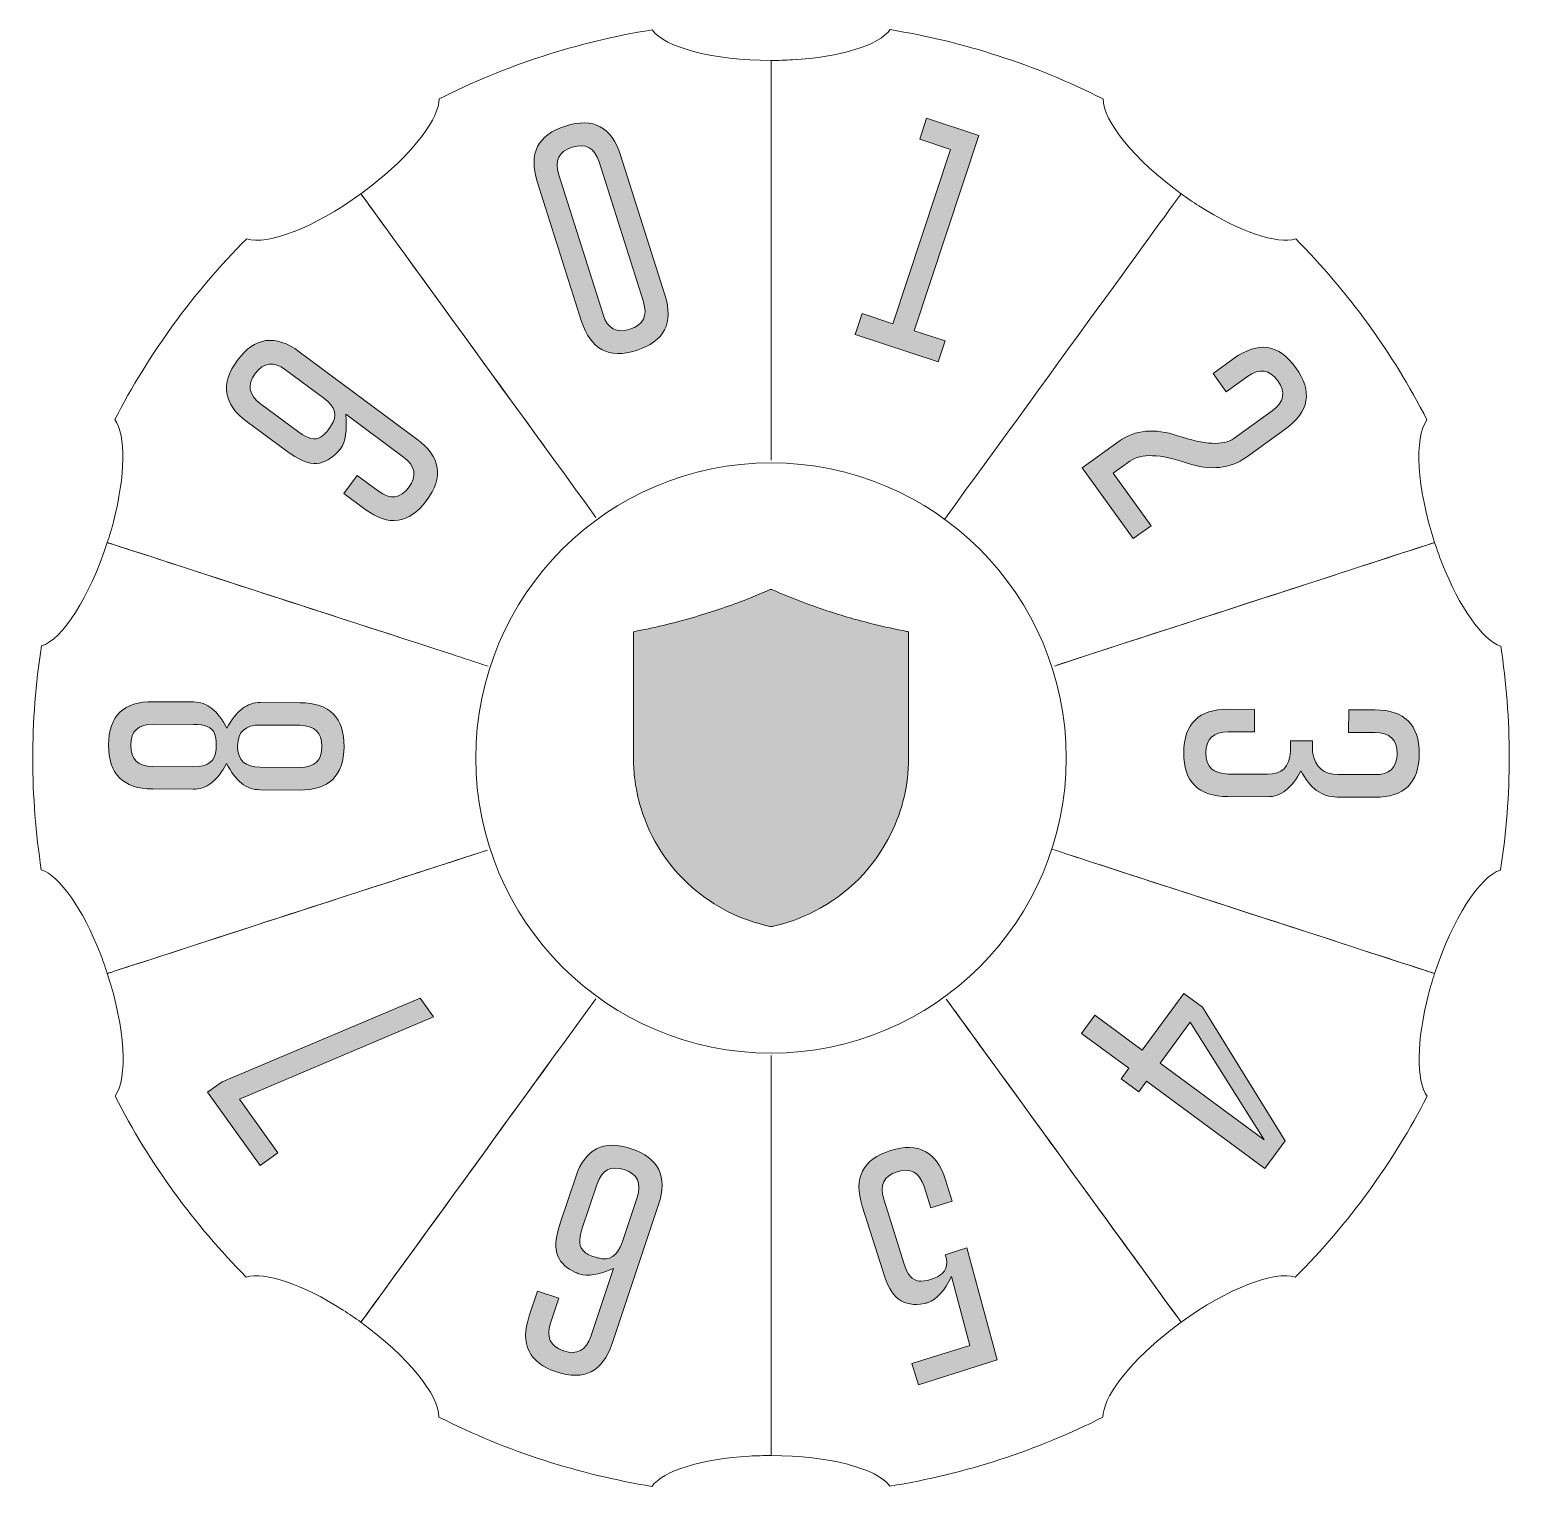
# Model space of a CAD drawing. Header units: inches. Extents: x 0.9 to 26.1, y -25.8 to -1.2.
import ezdxf

# ---------------------------------------------------------------- set-up
doc = ezdxf.new("R2010")
doc.units = ezdxf.units.IN
doc.header["$MEASUREMENT"] = 0
doc.layers.add('Test', color=7, linetype='Continuous')

# ---------------------------------------------------------------- blocks, each defined once
blk = doc.blocks.new('block 2')
at = {"layer": 'Test', "color": 250, "lineweight": 9, "true_color": 0x231f20}
blk.add_lwpolyline([(13.501, -8.454), (13.501, -7.173)], dxfattribs=at)
for points, knots in [([(10.537, -9.424), (8.646, -6.822), (6.555, -3.941), (6.555, -3.941), (6.653, -3.866), (6.752, -3.792), (6.844, -3.718), (7.472, -3.203), (7.878, -2.66), (7.881, -2.332), (8.996, -1.771), (10.209, -1.369), (11.486, -1.164), (11.702, -1.464), (12.524, -1.683), (13.501, -1.683), (13.501, -1.683), (13.501, -8.447), (13.501, -8.447)], [0, 0, 0, 0, 1, 1, 1, 2, 2, 2, 3, 3, 3, 4, 4, 4, 5, 5, 5, 6, 6, 6, 6]), ([(13.501, -7.173), (13.501, -7.173), (13.501, -1.683), (13.501, -1.683), (13.624, -1.683), (13.748, -1.679), (13.864, -1.672), (14.676, -1.626), (15.325, -1.425), (15.519, -1.161), (16.75, -1.362), (17.971, -1.75), (19.124, -2.335), (19.121, -2.706), (19.657, -3.365), (20.447, -3.941), (20.447, -3.941), (18.337, -6.847), (16.439, -9.458)], [0, 0, 0, 0, 1, 1, 1, 2, 2, 2, 3, 3, 3, 4, 4, 4, 5, 5, 5, 6, 6, 6, 6]), ([(8.708, -11.946), (8.503, -11.877), (8.298, -11.812), (8.093, -11.744), (5.211, -10.809), (2.261, -9.85), (2.261, -9.85), (2.3, -9.73), (2.335, -9.613), (2.364, -9.5), (2.568, -8.714), (2.579, -8.033), (2.388, -7.768), (2.96, -6.66), (3.708, -5.62), (4.621, -4.703), (4.971, -4.819), (5.764, -4.516), (6.555, -3.941), (6.555, -3.941), (8.051, -6.003), (9.657, -8.213)], [0, 0, 0, 0, 1, 1, 1, 2, 2, 2, 3, 3, 3, 4, 4, 4, 5, 5, 5, 6, 6, 6, 7, 7, 7, 7]), ([(16.439, -9.458), (18.337, -6.847), (20.447, -3.941), (20.447, -3.941), (20.546, -4.015), (20.648, -4.082), (20.747, -4.145), (21.431, -4.586), (22.077, -4.801), (22.387, -4.706), (23.266, -5.592), (24.021, -6.622), (24.61, -7.772), (24.391, -8.072), (24.437, -8.918), (24.74, -9.85), (24.74, -9.85), (22.237, -10.664), (19.588, -11.524)], [0, 0, 0, 0, 1, 1, 1, 2, 2, 2, 3, 3, 3, 4, 4, 4, 5, 5, 5, 6, 6, 6, 6]), ([(8.659, -15.072), (8.659, -15.072), (8.093, -15.258), (8.093, -15.258), (5.211, -16.192), (2.261, -17.152), (2.261, -17.152), (2.222, -17.036), (2.184, -16.919), (2.138, -16.81), (1.845, -16.051), (1.45, -15.498), (1.143, -15.395), (0.953, -14.161), (0.945, -12.883), (1.147, -11.603), (1.496, -11.493), (1.958, -10.777), (2.261, -9.85), (2.261, -9.85), (4.634, -10.622), (7.203, -11.455)], [0, 0, 0, 0, 1, 1, 1, 2, 2, 2, 3, 3, 3, 4, 4, 4, 5, 5, 5, 6, 6, 6, 7, 7, 7, 7]), ([(18.34, -11.93), (18.34, -11.93), (18.909, -11.744), (18.909, -11.744), (21.791, -10.809), (24.74, -9.85), (24.74, -9.85), (24.779, -9.966), (24.818, -10.082), (24.864, -10.192), (25.157, -10.95), (25.552, -11.504), (25.859, -11.606), (26.049, -12.841), (26.056, -14.118), (25.855, -15.399), (25.506, -15.508), (25.044, -16.224), (24.74, -17.152), (24.74, -17.152), (22.237, -16.337), (19.588, -15.478)], [0, 0, 0, 0, 1, 1, 1, 2, 2, 2, 3, 3, 3, 4, 4, 4, 5, 5, 5, 6, 6, 6, 7, 7, 7, 7]), ([(19.588, -11.524), (19.358, -11.599), (19.126, -11.674), (18.895, -11.749), (18.895, -11.749), (18.302, -11.944), (18.302, -11.944)], [0, 0, 0, 0, 1, 1, 1, 2, 2, 2, 2]), ([(7.212, -15.544), (7.523, -15.443), (7.837, -15.341), (8.15, -15.24), (8.15, -15.24), (8.699, -15.06), (8.699, -15.06)], [0, 0, 0, 0, 1, 1, 1, 2, 2, 2, 2]), ([(18.253, -15.046), (18.253, -15.046), (18.274, -15.049), (18.274, -15.049), (18.486, -15.12), (18.697, -15.187), (18.909, -15.258), (21.791, -16.192), (24.74, -17.152), (24.74, -17.152), (24.702, -17.272), (24.666, -17.388), (24.638, -17.501), (24.433, -18.288), (24.423, -18.969), (24.613, -19.233), (24.042, -20.341), (23.294, -21.382), (22.38, -22.299), (22.031, -22.183), (21.237, -22.486), (20.447, -23.061), (20.447, -23.061), (18.818, -20.817), (17.135, -18.501)], [0, 0, 0, 0, 1, 1, 1, 2, 2, 2, 3, 3, 3, 4, 4, 4, 5, 5, 5, 6, 6, 6, 7, 7, 7, 8, 8, 8, 8]), ([(19.588, -15.478), (19.362, -15.405), (19.135, -15.331), (18.909, -15.258), (18.779, -15.214), (18.649, -15.172), (18.519, -15.13)], [0, 0, 0, 0, 1, 1, 1, 2, 2, 2, 2]), ([(10.533, -17.583), (8.643, -20.184), (6.555, -23.061), (6.555, -23.061), (6.456, -22.987), (6.354, -22.92), (6.255, -22.856), (5.57, -22.415), (4.925, -22.2), (4.614, -22.296), (3.736, -21.41), (2.981, -20.38), (2.392, -19.23), (2.611, -18.93), (2.565, -18.083), (2.261, -17.152), (2.261, -17.152), (4.634, -16.38), (7.202, -15.547)], [0, 0, 0, 0, 1, 1, 1, 2, 2, 2, 3, 3, 3, 4, 4, 4, 5, 5, 5, 6, 6, 6, 6]), ([(16.49, -17.613), (18.374, -20.205), (20.447, -23.061), (20.447, -23.061), (20.348, -23.135), (20.249, -23.209), (20.158, -23.283), (19.53, -23.798), (19.124, -24.342), (19.121, -24.67), (18.006, -25.231), (16.792, -25.633), (15.515, -25.837), (15.3, -25.538), (14.478, -25.319), (13.501, -25.319), (13.501, -25.319), (13.501, -22.514), (13.501, -19.638)], [0, 0, 0, 0, 1, 1, 1, 2, 2, 2, 3, 3, 3, 4, 4, 4, 5, 5, 5, 6, 6, 6, 6]), ([(13.501, -19.436), (13.501, -22.382), (13.501, -25.319), (13.501, -25.319), (13.377, -25.319), (13.254, -25.322), (13.137, -25.329), (12.326, -25.375), (11.677, -25.576), (11.483, -25.841), (10.252, -25.64), (9.031, -25.252), (7.878, -24.666), (7.881, -24.296), (7.345, -23.636), (6.555, -23.061), (6.555, -23.061), (8.107, -20.922), (9.746, -18.666)], [0, 0, 0, 0, 1, 1, 1, 2, 2, 2, 3, 3, 3, 4, 4, 4, 5, 5, 5, 6, 6, 6, 6])]:
    blk.add_open_spline(points, degree=3, knots=knots, dxfattribs=at)
for points in [[(17.134, -18.5), (16.912, -18.195), (16.69, -17.889), (16.47, -17.586)], [(13.501, -18.542), (13.501, -18.838), (13.501, -19.137), (13.501, -19.436)]]:
    blk.add_open_spline(points, degree=3, dxfattribs=at)
blk = doc.blocks.new('block 3')
at = {"layer": 'Test', "true_color": 0x231f20}
h = blk.add_hatch(color=250, dxfattribs=at)
h.dxf.hatch_style = 2
edge = h.paths.add_edge_path()
edge.add_spline(control_points=[(11.704, -5.656), (11.855, -6.133), (11.695, -6.446), (11.224, -6.595), (10.754, -6.744), (10.444, -6.579), (10.293, -6.103), (10.293, -6.103), (9.543, -3.734), (9.543, -3.734), (9.392, -3.256), (9.551, -2.942), (10.02, -2.794), (10.491, -2.645), (10.802, -2.809), (10.953, -3.287), (10.953, -3.287), (11.704, -5.656), (11.704, -5.656)], knot_values=[0, 0, 0, 0, 1, 1, 1, 2, 2, 2, 3, 3, 3, 4, 4, 4, 5, 5, 5, 6, 6, 6, 6], degree=3, periodic=1)
edge = h.paths.add_edge_path()
edge.add_spline(control_points=[(10.589, -3.403), (10.514, -3.163), (10.363, -3.08), (10.136, -3.152), (10.136, -3.152), (10.132, -3.153), (10.132, -3.153), (9.906, -3.224), (9.832, -3.38), (9.907, -3.619), (9.907, -3.619), (10.657, -5.987), (10.657, -5.987), (10.733, -6.226), (10.884, -6.31), (11.111, -6.238), (11.339, -6.166), (11.415, -6.01), (11.339, -5.771), (11.339, -5.771), (10.589, -3.403), (10.589, -3.403)], knot_values=[0, 0, 0, 0, 1, 1, 1, 2, 2, 2, 3, 3, 3, 4, 4, 4, 5, 5, 5, 6, 6, 6, 7, 7, 7, 7], degree=3, periodic=1)
h = blk.add_hatch(color=250, dxfattribs=at)
h.dxf.hatch_style = 2
h.paths.add_polyline_path([(17.02, -2.955), (15.927, -6.262), (16.448, -6.435), (16.331, -6.788), (14.927, -6.324), (15.043, -5.97), (15.566, -6.143), (16.543, -3.189), (16.02, -3.016), (16.136, -2.663)])
h = blk.add_hatch(color=250, dxfattribs=at)
h.dxf.hatch_style = 2
edge = h.paths.add_edge_path()
edge.add_spline(control_points=[(4.628, -7.806), (4.226, -7.508), (4.171, -7.16), (4.464, -6.763), (4.758, -6.367), (5.106, -6.319), (5.509, -6.617), (5.509, -6.617), (7.505, -8.097), (7.505, -8.097), (7.907, -8.395), (7.961, -8.742), (7.666, -9.139), (7.373, -9.535), (7.026, -9.584), (6.624, -9.285), (6.624, -9.285), (6.266, -9.021), (6.266, -9.021), (6.266, -9.021), (6.494, -8.714), (6.494, -8.714), (6.494, -8.714), (6.851, -8.978), (6.851, -8.978), (7.052, -9.127), (7.223, -9.107), (7.366, -8.916), (7.366, -8.916), (7.368, -8.913), (7.368, -8.913), (7.509, -8.723), (7.479, -8.553), (7.277, -8.404), (7.277, -8.404), (6.298, -7.678), (6.298, -7.678), (6.324, -7.953), (6.296, -8.145), (6.215, -8.254), (6.202, -8.272), (6.186, -8.291), (6.169, -8.31), (6.059, -8.429), (5.939, -8.497), (5.81, -8.511), (5.676, -8.526), (5.498, -8.451), (5.276, -8.287), (5.276, -8.287), (4.628, -7.806), (4.628, -7.806)], knot_values=[0, 0, 0, 0, 1, 1, 1, 2, 2, 2, 3, 3, 3, 4, 4, 4, 5, 5, 5, 6, 6, 6, 7, 7, 7, 8, 8, 8, 9, 9, 9, 10, 10, 10, 11, 11, 11, 12, 12, 12, 13, 13, 13, 14, 14, 14, 15, 15, 15, 16, 16, 16, 17, 17, 17, 17], degree=3, periodic=1)
edge = h.paths.add_edge_path()
edge.add_spline(control_points=[(5.281, -6.924), (5.08, -6.775), (4.908, -6.796), (4.767, -6.987), (4.624, -7.179), (4.654, -7.35), (4.855, -7.499), (4.855, -7.499), (5.504, -7.98), (5.504, -7.98), (5.655, -8.091), (5.778, -8.12), (5.874, -8.066), (5.916, -8.041), (5.962, -7.993), (6.013, -7.925), (6.026, -7.907), (6.038, -7.89), (6.048, -7.874), (6.164, -7.706), (6.125, -7.55), (5.93, -7.405), (5.93, -7.405), (5.281, -6.924), (5.281, -6.924)], knot_values=[0, 0, 0, 0, 1, 1, 1, 2, 2, 2, 3, 3, 3, 4, 4, 4, 5, 5, 5, 6, 6, 6, 7, 7, 7, 8, 8, 8, 8], degree=3, periodic=1)
h = blk.add_hatch(color=250, dxfattribs=at)
h.dxf.hatch_style = 2
edge = h.paths.add_edge_path()
edge.add_spline(control_points=[(19.396, -8.134), (19.666, -7.94), (19.996, -7.909), (20.388, -8.04), (20.846, -8.196), (21.163, -8.212), (21.34, -8.086), (21.34, -8.086), (21.987, -7.62), (21.987, -7.62), (22.192, -7.472), (22.225, -7.303), (22.087, -7.111), (22.087, -7.111), (22.084, -7.108), (22.084, -7.108), (21.945, -6.915), (21.773, -6.892), (21.569, -7.039), (21.569, -7.039), (21.211, -7.297), (21.211, -7.297), (21.211, -7.297), (20.988, -6.987), (20.988, -6.987), (20.988, -6.987), (21.345, -6.729), (21.345, -6.729), (21.753, -6.436), (22.102, -6.488), (22.389, -6.888), (22.678, -7.288), (22.618, -7.636), (22.21, -7.93), (22.21, -7.93), (21.552, -8.404), (21.552, -8.404), (21.278, -8.602), (20.943, -8.635), (20.549, -8.504), (20.091, -8.347), (19.768, -8.337), (19.58, -8.473), (19.58, -8.473), (19.298, -8.675), (19.298, -8.675), (19.298, -8.675), (19.94, -9.565), (19.94, -9.565), (19.94, -9.565), (19.636, -9.784), (19.636, -9.784), (19.636, -9.784), (18.772, -8.584), (18.772, -8.584), (18.772, -8.584), (19.396, -8.134), (19.396, -8.134)], knot_values=[0, 0, 0, 0, 1, 1, 1, 2, 2, 2, 3, 3, 3, 4, 4, 4, 5, 5, 5, 6, 6, 6, 7, 7, 7, 8, 8, 8, 9, 9, 9, 10, 10, 10, 11, 11, 11, 12, 12, 12, 13, 13, 13, 14, 14, 14, 15, 15, 15, 16, 16, 16, 17, 17, 17, 18, 18, 18, 19, 19, 19, 19], degree=3, periodic=1)
h = blk.add_hatch(color=250, dxfattribs=at)
h.dxf.hatch_style = 2
edge = h.paths.add_edge_path()
edge.add_spline(control_points=[(3.029, -14.026), (2.528, -14.022), (2.279, -13.773), (2.282, -13.279), (2.285, -12.787), (2.538, -12.543), (3.04, -12.547), (3.04, -12.547), (3.723, -12.551), (3.723, -12.551), (3.949, -12.553), (4.137, -12.702), (4.286, -12.998), (4.439, -12.704), (4.629, -12.558), (4.856, -12.56), (4.856, -12.56), (5.524, -12.565), (5.524, -12.565), (6.026, -12.568), (6.275, -12.816), (6.271, -13.309), (6.266, -13.803), (6.013, -14.048), (5.513, -14.044), (5.513, -14.044), (4.845, -14.039), (4.845, -14.039), (4.618, -14.038), (4.43, -13.889), (4.282, -13.594), (4.128, -13.887), (3.938, -14.032), (3.712, -14.031), (3.712, -14.031), (3.029, -14.026), (3.029, -14.026)], knot_values=[0, 0, 0, 0, 1, 1, 1, 2, 2, 2, 3, 3, 3, 4, 4, 4, 5, 5, 5, 6, 6, 6, 7, 7, 7, 8, 8, 8, 9, 9, 9, 10, 10, 10, 11, 11, 11, 12, 12, 12, 12], degree=3, periodic=1)
edge = h.paths.add_edge_path()
edge.add_spline(control_points=[(3.716, -13.649), (3.964, -13.654), (4.092, -13.555), (4.102, -13.35), (4.103, -13.329), (4.104, -13.307), (4.104, -13.283), (4.105, -13.197), (4.096, -13.13), (4.078, -13.083), (4.032, -12.981), (3.913, -12.931), (3.721, -12.934), (3.721, -12.934), (3.037, -12.928), (3.037, -12.928), (2.786, -12.927), (2.66, -13.045), (2.658, -13.282), (2.656, -13.521), (2.781, -13.642), (3.032, -13.644), (3.032, -13.644), (3.716, -13.649), (3.716, -13.649)], knot_values=[0, 0, 0, 0, 1, 1, 1, 2, 2, 2, 3, 3, 3, 4, 4, 4, 5, 5, 5, 6, 6, 6, 7, 7, 7, 8, 8, 8, 8], degree=3, periodic=1)
edge = h.paths.add_edge_path()
edge.add_spline(control_points=[(5.516, -13.662), (5.767, -13.664), (5.893, -13.545), (5.895, -13.306), (5.897, -13.069), (5.772, -12.949), (5.521, -12.947), (5.521, -12.947), (4.857, -12.942), (4.857, -12.942), (4.6, -12.936), (4.47, -13.055), (4.468, -13.298), (4.467, -13.539), (4.594, -13.659), (4.852, -13.657), (4.852, -13.657), (5.516, -13.662), (5.516, -13.662)], knot_values=[0, 0, 0, 0, 1, 1, 1, 2, 2, 2, 3, 3, 3, 4, 4, 4, 5, 5, 5, 6, 6, 6, 6], degree=3, periodic=1)
h = blk.add_hatch(color=250, dxfattribs=at)
h.dxf.hatch_style = 2
edge = h.paths.add_edge_path()
edge.add_spline(control_points=[(22.673, -13.4), (22.711, -13.656), (22.857, -13.783), (23.109, -13.78), (23.109, -13.78), (23.726, -13.783), (23.726, -13.783), (23.977, -13.784), (24.103, -13.666), (24.104, -13.428), (24.105, -13.189), (23.98, -13.069), (23.729, -13.068), (23.729, -13.068), (23.284, -13.066), (23.284, -13.066), (23.284, -13.066), (23.286, -12.684), (23.286, -12.684), (23.286, -12.684), (23.731, -12.686), (23.731, -12.686), (24.231, -12.688), (24.481, -12.936), (24.48, -13.429), (24.478, -13.922), (24.226, -14.167), (23.724, -14.165), (23.724, -14.165), (23.088, -14.162), (23.088, -14.162), (22.83, -14.161), (22.626, -14.013), (22.476, -13.716), (22.325, -14.011), (22.135, -14.158), (21.908, -14.157), (21.908, -14.157), (21.24, -14.154), (21.24, -14.154), (20.738, -14.152), (20.488, -13.905), (20.49, -13.412), (20.494, -12.918), (20.746, -12.672), (21.246, -12.675), (21.246, -12.675), (21.691, -12.677), (21.691, -12.677), (21.691, -12.677), (21.689, -13.059), (21.689, -13.059), (21.689, -13.059), (21.245, -13.057), (21.245, -13.057), (20.994, -13.056), (20.868, -13.175), (20.867, -13.414), (20.866, -13.652), (20.991, -13.771), (21.241, -13.772), (21.241, -13.772), (21.909, -13.775), (21.909, -13.775), (22.154, -13.78), (22.283, -13.652), (22.297, -13.392), (22.297, -13.392), (22.298, -13.208), (22.298, -13.208), (22.298, -13.208), (22.674, -13.21), (22.674, -13.21), (22.674, -13.21), (22.673, -13.4), (22.673, -13.4)], knot_values=[0, 0, 0, 0, 1, 1, 1, 2, 2, 2, 3, 3, 3, 4, 4, 4, 5, 5, 5, 6, 6, 6, 7, 7, 7, 8, 8, 8, 9, 9, 9, 10, 10, 10, 11, 11, 11, 12, 12, 12, 13, 13, 13, 14, 14, 14, 15, 15, 15, 16, 16, 16, 17, 17, 17, 18, 18, 18, 19, 19, 19, 20, 20, 20, 21, 21, 21, 22, 22, 22, 23, 23, 23, 24, 24, 24, 25, 25, 25, 25], degree=3, periodic=1)
h = blk.add_hatch(color=250, dxfattribs=at)
h.dxf.hatch_style = 2
h.paths.add_polyline_path([(5.15, -20.189), (4.847, -20.406), (3.957, -19.163), (4.204, -18.986), (7.558, -17.569), (7.786, -17.887), (4.498, -19.279)])
h = blk.add_hatch(color=250, dxfattribs=at)
h.dxf.hatch_style = 2
h.paths.add_polyline_path([(21.866, -20.454), (19.862, -18.977), (19.729, -19.159), (19.429, -18.938), (19.562, -18.757), (18.761, -18.166), (18.988, -17.859), (19.789, -18.449), (20.495, -17.492), (20.81, -17.724), (22.208, -19.988)])
h.paths.add_polyline_path([(20.601, -17.974), (20.089, -18.67), (21.853, -19.969)])
h = blk.add_hatch(color=250, dxfattribs=at)
h.dxf.hatch_style = 2
edge = h.paths.add_edge_path()
edge.add_spline(control_points=[(10.193, -20.598), (10.351, -20.123), (10.665, -19.964), (11.133, -20.12), (11.6, -20.276), (11.754, -20.592), (11.596, -21.066), (11.596, -21.066), (10.809, -23.423), (10.809, -23.423), (10.65, -23.899), (10.337, -24.058), (9.87, -23.902), (9.401, -23.746), (9.247, -23.43), (9.406, -22.954), (9.406, -22.954), (9.546, -22.534), (9.546, -22.534), (9.546, -22.534), (9.908, -22.655), (9.908, -22.655), (9.908, -22.655), (9.768, -23.075), (9.768, -23.075), (9.689, -23.313), (9.762, -23.469), (9.987, -23.545), (9.987, -23.545), (9.991, -23.546), (9.991, -23.546), (10.215, -23.621), (10.367, -23.54), (10.447, -23.302), (10.447, -23.302), (10.832, -22.148), (10.832, -22.148), (10.581, -22.256), (10.392, -22.29), (10.266, -22.247), (10.241, -22.239), (10.216, -22.229), (10.191, -22.218), (10.042, -22.151), (9.942, -22.058), (9.889, -21.94), (9.833, -21.818), (9.849, -21.626), (9.937, -21.363), (9.937, -21.363), (10.193, -20.598), (10.193, -20.598)], knot_values=[0, 0, 0, 0, 1, 1, 1, 2, 2, 2, 3, 3, 3, 4, 4, 4, 5, 5, 5, 6, 6, 6, 7, 7, 7, 8, 8, 8, 9, 9, 9, 10, 10, 10, 11, 11, 11, 12, 12, 12, 13, 13, 13, 14, 14, 14, 15, 15, 15, 16, 16, 16, 17, 17, 17, 17], degree=3, periodic=1)
edge = h.paths.add_edge_path()
edge.add_spline(control_points=[(11.233, -20.945), (11.313, -20.707), (11.24, -20.55), (11.014, -20.475), (10.788, -20.4), (10.635, -20.48), (10.555, -20.718), (10.555, -20.718), (10.299, -21.484), (10.299, -21.484), (10.24, -21.664), (10.251, -21.79), (10.334, -21.863), (10.37, -21.896), (10.43, -21.927), (10.514, -21.955), (10.534, -21.961), (10.553, -21.967), (10.572, -21.972), (10.766, -22.029), (10.901, -21.941), (10.978, -21.711), (10.978, -21.711), (11.233, -20.945), (11.233, -20.945)], knot_values=[0, 0, 0, 0, 1, 1, 1, 2, 2, 2, 3, 3, 3, 4, 4, 4, 5, 5, 5, 6, 6, 6, 7, 7, 7, 8, 8, 8, 8], degree=3, periodic=1)
h = blk.add_hatch(color=250, dxfattribs=at)
h.dxf.hatch_style = 2
edge = h.paths.add_edge_path()
edge.add_spline(control_points=[(15.756, -22.078), (15.813, -22.257), (15.896, -22.351), (16.006, -22.362), (16.054, -22.37), (16.121, -22.361), (16.207, -22.334), (16.227, -22.328), (16.246, -22.321), (16.264, -22.314), (16.428, -22.254), (16.497, -22.145), (16.471, -21.986), (16.471, -21.986), (16.451, -21.916), (16.451, -21.916), (16.451, -21.916), (16.816, -21.801), (16.816, -21.801), (16.816, -21.801), (17.331, -23.7), (17.331, -23.7), (17.331, -23.7), (15.999, -24.119), (15.999, -24.119), (15.999, -24.119), (15.887, -23.762), (15.887, -23.762), (15.887, -23.762), (16.868, -23.453), (16.868, -23.453), (16.868, -23.453), (16.555, -22.286), (16.555, -22.286), (16.447, -22.523), (16.312, -22.67), (16.153, -22.729), (16.138, -22.733), (16.119, -22.738), (16.095, -22.741), (15.924, -22.78), (15.778, -22.755), (15.656, -22.665), (15.556, -22.59), (15.467, -22.432), (15.392, -22.192), (15.392, -22.192), (15.045, -21.092), (15.045, -21.092), (14.895, -20.614), (15.055, -20.301), (15.526, -20.152), (15.996, -20.005), (16.306, -20.169), (16.456, -20.646), (16.456, -20.646), (16.571, -21.009), (16.571, -21.009), (16.571, -21.009), (16.206, -21.124), (16.206, -21.124), (16.206, -21.124), (16.092, -20.762), (16.092, -20.762), (16.017, -20.522), (15.865, -20.438), (15.639, -20.51), (15.411, -20.582), (15.334, -20.737), (15.41, -20.976), (15.41, -20.976), (15.756, -22.078), (15.756, -22.078)], knot_values=[0, 0, 0, 0, 1, 1, 1, 2, 2, 2, 3, 3, 3, 4, 4, 4, 5, 5, 5, 6, 6, 6, 7, 7, 7, 8, 8, 8, 9, 9, 9, 10, 10, 10, 11, 11, 11, 12, 12, 12, 13, 13, 13, 14, 14, 14, 15, 15, 15, 16, 16, 16, 17, 17, 17, 18, 18, 18, 19, 19, 19, 20, 20, 20, 21, 21, 21, 22, 22, 22, 23, 23, 23, 24, 24, 24, 24], degree=3, periodic=1)
at = {"layer": 'Test', "lineweight": 0}
for points in [[(17.02, -2.955), (15.927, -6.262), (16.448, -6.435), (16.331, -6.788), (14.927, -6.324), (15.043, -5.97), (15.566, -6.143), (16.543, -3.189), (16.02, -3.016), (16.136, -2.663), (17.02, -2.955)], [(5.15, -20.189), (4.847, -20.406), (3.957, -19.163), (4.204, -18.986), (7.558, -17.569), (7.786, -17.887), (4.498, -19.279), (5.15, -20.189)], [(21.866, -20.454), (19.862, -18.977), (19.729, -19.159), (19.429, -18.938), (19.562, -18.757), (18.761, -18.166), (18.988, -17.859), (19.789, -18.449), (20.495, -17.492), (20.81, -17.724), (22.208, -19.988), (21.866, -20.454)], [(20.601, -17.974), (20.089, -18.67), (21.853, -19.969), (20.601, -17.974)]]:
    blk.add_lwpolyline(points, dxfattribs=at)
for points, knots in [([(11.704, -5.656), (11.855, -6.133), (11.695, -6.446), (11.224, -6.595), (10.754, -6.744), (10.444, -6.579), (10.293, -6.103), (10.293, -6.103), (9.543, -3.734), (9.543, -3.734), (9.392, -3.256), (9.551, -2.942), (10.02, -2.794), (10.491, -2.645), (10.802, -2.809), (10.953, -3.287), (10.953, -3.287), (11.704, -5.656), (11.704, -5.656)], [0, 0, 0, 0, 1, 1, 1, 2, 2, 2, 3, 3, 3, 4, 4, 4, 5, 5, 5, 6, 6, 6, 6]), ([(10.589, -3.403), (10.514, -3.163), (10.363, -3.08), (10.136, -3.152), (10.136, -3.152), (10.132, -3.153), (10.132, -3.153), (9.906, -3.224), (9.832, -3.38), (9.907, -3.619), (9.907, -3.619), (10.657, -5.987), (10.657, -5.987), (10.733, -6.226), (10.884, -6.31), (11.111, -6.238), (11.339, -6.166), (11.415, -6.01), (11.339, -5.771), (11.339, -5.771), (10.589, -3.403), (10.589, -3.403)], [0, 0, 0, 0, 1, 1, 1, 2, 2, 2, 3, 3, 3, 4, 4, 4, 5, 5, 5, 6, 6, 6, 7, 7, 7, 7]), ([(4.628, -7.806), (4.226, -7.508), (4.171, -7.16), (4.464, -6.763), (4.758, -6.367), (5.106, -6.319), (5.509, -6.617), (5.509, -6.617), (7.505, -8.097), (7.505, -8.097), (7.907, -8.395), (7.961, -8.742), (7.666, -9.139), (7.373, -9.535), (7.026, -9.584), (6.624, -9.285), (6.624, -9.285), (6.266, -9.021), (6.266, -9.021), (6.266, -9.021), (6.494, -8.714), (6.494, -8.714), (6.494, -8.714), (6.851, -8.978), (6.851, -8.978), (7.052, -9.127), (7.223, -9.107), (7.366, -8.916), (7.366, -8.916), (7.368, -8.913), (7.368, -8.913), (7.509, -8.723), (7.479, -8.553), (7.277, -8.404), (7.277, -8.404), (6.298, -7.678), (6.298, -7.678), (6.324, -7.953), (6.296, -8.145), (6.215, -8.254), (6.202, -8.272), (6.186, -8.291), (6.169, -8.31), (6.059, -8.429), (5.939, -8.497), (5.81, -8.511), (5.676, -8.526), (5.498, -8.451), (5.276, -8.287), (5.276, -8.287), (4.628, -7.806), (4.628, -7.806)], [0, 0, 0, 0, 1, 1, 1, 2, 2, 2, 3, 3, 3, 4, 4, 4, 5, 5, 5, 6, 6, 6, 7, 7, 7, 8, 8, 8, 9, 9, 9, 10, 10, 10, 11, 11, 11, 12, 12, 12, 13, 13, 13, 14, 14, 14, 15, 15, 15, 16, 16, 16, 17, 17, 17, 17]), ([(19.396, -8.134), (19.666, -7.94), (19.996, -7.909), (20.388, -8.04), (20.846, -8.196), (21.163, -8.212), (21.34, -8.086), (21.34, -8.086), (21.987, -7.62), (21.987, -7.62), (22.192, -7.472), (22.225, -7.303), (22.087, -7.111), (22.087, -7.111), (22.084, -7.108), (22.084, -7.108), (21.945, -6.915), (21.773, -6.892), (21.569, -7.039), (21.569, -7.039), (21.211, -7.297), (21.211, -7.297), (21.211, -7.297), (20.988, -6.987), (20.988, -6.987), (20.988, -6.987), (21.345, -6.729), (21.345, -6.729), (21.753, -6.436), (22.102, -6.488), (22.389, -6.888), (22.678, -7.288), (22.618, -7.636), (22.21, -7.93), (22.21, -7.93), (21.552, -8.404), (21.552, -8.404), (21.278, -8.602), (20.943, -8.635), (20.549, -8.504), (20.091, -8.347), (19.768, -8.337), (19.58, -8.473), (19.58, -8.473), (19.298, -8.675), (19.298, -8.675), (19.298, -8.675), (19.94, -9.565), (19.94, -9.565), (19.94, -9.565), (19.636, -9.784), (19.636, -9.784), (19.636, -9.784), (18.772, -8.584), (18.772, -8.584), (18.772, -8.584), (19.396, -8.134), (19.396, -8.134)], [0, 0, 0, 0, 1, 1, 1, 2, 2, 2, 3, 3, 3, 4, 4, 4, 5, 5, 5, 6, 6, 6, 7, 7, 7, 8, 8, 8, 9, 9, 9, 10, 10, 10, 11, 11, 11, 12, 12, 12, 13, 13, 13, 14, 14, 14, 15, 15, 15, 16, 16, 16, 17, 17, 17, 18, 18, 18, 19, 19, 19, 19]), ([(5.281, -6.924), (5.08, -6.775), (4.908, -6.796), (4.767, -6.987), (4.624, -7.179), (4.654, -7.35), (4.855, -7.499), (4.855, -7.499), (5.504, -7.98), (5.504, -7.98), (5.655, -8.091), (5.778, -8.12), (5.874, -8.066), (5.916, -8.041), (5.962, -7.993), (6.013, -7.925), (6.026, -7.907), (6.038, -7.89), (6.048, -7.874), (6.164, -7.706), (6.125, -7.55), (5.93, -7.405), (5.93, -7.405), (5.281, -6.924), (5.281, -6.924)], [0, 0, 0, 0, 1, 1, 1, 2, 2, 2, 3, 3, 3, 4, 4, 4, 5, 5, 5, 6, 6, 6, 7, 7, 7, 8, 8, 8, 8]), ([(3.029, -14.026), (2.528, -14.022), (2.279, -13.773), (2.282, -13.279), (2.285, -12.787), (2.538, -12.543), (3.04, -12.547), (3.04, -12.547), (3.723, -12.551), (3.723, -12.551), (3.949, -12.553), (4.137, -12.702), (4.286, -12.998), (4.439, -12.704), (4.629, -12.558), (4.856, -12.56), (4.856, -12.56), (5.524, -12.565), (5.524, -12.565), (6.026, -12.568), (6.275, -12.816), (6.271, -13.309), (6.266, -13.803), (6.013, -14.048), (5.513, -14.044), (5.513, -14.044), (4.845, -14.039), (4.845, -14.039), (4.618, -14.038), (4.43, -13.889), (4.282, -13.594), (4.128, -13.887), (3.938, -14.032), (3.712, -14.031), (3.712, -14.031), (3.029, -14.026), (3.029, -14.026)], [0, 0, 0, 0, 1, 1, 1, 2, 2, 2, 3, 3, 3, 4, 4, 4, 5, 5, 5, 6, 6, 6, 7, 7, 7, 8, 8, 8, 9, 9, 9, 10, 10, 10, 11, 11, 11, 12, 12, 12, 12]), ([(22.673, -13.4), (22.711, -13.656), (22.857, -13.783), (23.109, -13.78), (23.109, -13.78), (23.726, -13.783), (23.726, -13.783), (23.977, -13.784), (24.103, -13.666), (24.104, -13.428), (24.105, -13.189), (23.98, -13.069), (23.729, -13.068), (23.729, -13.068), (23.284, -13.066), (23.284, -13.066), (23.284, -13.066), (23.286, -12.684), (23.286, -12.684), (23.286, -12.684), (23.731, -12.686), (23.731, -12.686), (24.231, -12.688), (24.481, -12.936), (24.48, -13.429), (24.478, -13.922), (24.226, -14.167), (23.724, -14.165), (23.724, -14.165), (23.088, -14.162), (23.088, -14.162), (22.83, -14.161), (22.626, -14.013), (22.476, -13.716), (22.325, -14.011), (22.135, -14.158), (21.908, -14.157), (21.908, -14.157), (21.24, -14.154), (21.24, -14.154), (20.738, -14.152), (20.488, -13.905), (20.49, -13.412), (20.494, -12.918), (20.746, -12.672), (21.246, -12.675), (21.246, -12.675), (21.691, -12.677), (21.691, -12.677), (21.691, -12.677), (21.689, -13.059), (21.689, -13.059), (21.689, -13.059), (21.245, -13.057), (21.245, -13.057), (20.994, -13.056), (20.868, -13.175), (20.867, -13.414), (20.866, -13.652), (20.991, -13.771), (21.241, -13.772), (21.241, -13.772), (21.909, -13.775), (21.909, -13.775), (22.154, -13.78), (22.283, -13.652), (22.297, -13.392), (22.297, -13.392), (22.298, -13.208), (22.298, -13.208), (22.298, -13.208), (22.674, -13.21), (22.674, -13.21), (22.674, -13.21), (22.673, -13.4), (22.673, -13.4)], [0, 0, 0, 0, 1, 1, 1, 2, 2, 2, 3, 3, 3, 4, 4, 4, 5, 5, 5, 6, 6, 6, 7, 7, 7, 8, 8, 8, 9, 9, 9, 10, 10, 10, 11, 11, 11, 12, 12, 12, 13, 13, 13, 14, 14, 14, 15, 15, 15, 16, 16, 16, 17, 17, 17, 18, 18, 18, 19, 19, 19, 20, 20, 20, 21, 21, 21, 22, 22, 22, 23, 23, 23, 24, 24, 24, 25, 25, 25, 25]), ([(3.716, -13.649), (3.964, -13.654), (4.092, -13.555), (4.102, -13.35), (4.103, -13.329), (4.104, -13.307), (4.104, -13.283), (4.105, -13.197), (4.096, -13.13), (4.078, -13.083), (4.032, -12.981), (3.913, -12.931), (3.721, -12.934), (3.721, -12.934), (3.037, -12.928), (3.037, -12.928), (2.786, -12.927), (2.66, -13.045), (2.658, -13.282), (2.656, -13.521), (2.781, -13.642), (3.032, -13.644), (3.032, -13.644), (3.716, -13.649), (3.716, -13.649)], [0, 0, 0, 0, 1, 1, 1, 2, 2, 2, 3, 3, 3, 4, 4, 4, 5, 5, 5, 6, 6, 6, 7, 7, 7, 8, 8, 8, 8]), ([(5.516, -13.662), (5.767, -13.664), (5.893, -13.545), (5.895, -13.306), (5.897, -13.069), (5.772, -12.949), (5.521, -12.947), (5.521, -12.947), (4.857, -12.942), (4.857, -12.942), (4.6, -12.936), (4.47, -13.055), (4.468, -13.298), (4.467, -13.539), (4.594, -13.659), (4.852, -13.657), (4.852, -13.657), (5.516, -13.662), (5.516, -13.662)], [0, 0, 0, 0, 1, 1, 1, 2, 2, 2, 3, 3, 3, 4, 4, 4, 5, 5, 5, 6, 6, 6, 6]), ([(10.193, -20.598), (10.351, -20.123), (10.665, -19.964), (11.133, -20.12), (11.6, -20.276), (11.754, -20.592), (11.596, -21.066), (11.596, -21.066), (10.809, -23.423), (10.809, -23.423), (10.65, -23.899), (10.337, -24.058), (9.87, -23.902), (9.401, -23.746), (9.247, -23.43), (9.406, -22.954), (9.406, -22.954), (9.546, -22.534), (9.546, -22.534), (9.546, -22.534), (9.908, -22.655), (9.908, -22.655), (9.908, -22.655), (9.768, -23.075), (9.768, -23.075), (9.689, -23.313), (9.762, -23.469), (9.987, -23.545), (9.987, -23.545), (9.991, -23.546), (9.991, -23.546), (10.215, -23.621), (10.367, -23.54), (10.447, -23.302), (10.447, -23.302), (10.832, -22.148), (10.832, -22.148), (10.581, -22.256), (10.392, -22.29), (10.266, -22.247), (10.241, -22.239), (10.216, -22.229), (10.191, -22.218), (10.042, -22.151), (9.942, -22.058), (9.889, -21.94), (9.833, -21.818), (9.849, -21.626), (9.937, -21.363), (9.937, -21.363), (10.193, -20.598), (10.193, -20.598)], [0, 0, 0, 0, 1, 1, 1, 2, 2, 2, 3, 3, 3, 4, 4, 4, 5, 5, 5, 6, 6, 6, 7, 7, 7, 8, 8, 8, 9, 9, 9, 10, 10, 10, 11, 11, 11, 12, 12, 12, 13, 13, 13, 14, 14, 14, 15, 15, 15, 16, 16, 16, 17, 17, 17, 17]), ([(15.756, -22.078), (15.813, -22.257), (15.896, -22.351), (16.006, -22.362), (16.054, -22.37), (16.121, -22.361), (16.207, -22.334), (16.227, -22.328), (16.246, -22.321), (16.264, -22.314), (16.428, -22.254), (16.497, -22.145), (16.471, -21.986), (16.471, -21.986), (16.451, -21.916), (16.451, -21.916), (16.451, -21.916), (16.816, -21.801), (16.816, -21.801), (16.816, -21.801), (17.331, -23.7), (17.331, -23.7), (17.331, -23.7), (15.999, -24.119), (15.999, -24.119), (15.999, -24.119), (15.887, -23.762), (15.887, -23.762), (15.887, -23.762), (16.868, -23.453), (16.868, -23.453), (16.868, -23.453), (16.555, -22.286), (16.555, -22.286), (16.447, -22.523), (16.312, -22.67), (16.153, -22.729), (16.138, -22.733), (16.119, -22.738), (16.095, -22.741), (15.924, -22.78), (15.778, -22.755), (15.656, -22.665), (15.556, -22.59), (15.467, -22.432), (15.392, -22.192), (15.392, -22.192), (15.045, -21.092), (15.045, -21.092), (14.895, -20.614), (15.055, -20.301), (15.526, -20.152), (15.996, -20.005), (16.306, -20.169), (16.456, -20.646), (16.456, -20.646), (16.571, -21.009), (16.571, -21.009), (16.571, -21.009), (16.206, -21.124), (16.206, -21.124), (16.206, -21.124), (16.092, -20.762), (16.092, -20.762), (16.017, -20.522), (15.865, -20.438), (15.639, -20.51), (15.411, -20.582), (15.334, -20.737), (15.41, -20.976), (15.41, -20.976), (15.756, -22.078), (15.756, -22.078)], [0, 0, 0, 0, 1, 1, 1, 2, 2, 2, 3, 3, 3, 4, 4, 4, 5, 5, 5, 6, 6, 6, 7, 7, 7, 8, 8, 8, 9, 9, 9, 10, 10, 10, 11, 11, 11, 12, 12, 12, 13, 13, 13, 14, 14, 14, 15, 15, 15, 16, 16, 16, 17, 17, 17, 18, 18, 18, 19, 19, 19, 20, 20, 20, 21, 21, 21, 22, 22, 22, 23, 23, 23, 24, 24, 24, 24]), ([(11.233, -20.945), (11.313, -20.707), (11.24, -20.55), (11.014, -20.475), (10.788, -20.4), (10.635, -20.48), (10.555, -20.718), (10.555, -20.718), (10.299, -21.484), (10.299, -21.484), (10.24, -21.664), (10.251, -21.79), (10.334, -21.863), (10.37, -21.896), (10.43, -21.927), (10.514, -21.955), (10.534, -21.961), (10.553, -21.967), (10.572, -21.972), (10.766, -22.029), (10.901, -21.941), (10.978, -21.711), (10.978, -21.711), (11.233, -20.945), (11.233, -20.945)], [0, 0, 0, 0, 1, 1, 1, 2, 2, 2, 3, 3, 3, 4, 4, 4, 5, 5, 5, 6, 6, 6, 7, 7, 7, 8, 8, 8, 8])]:
    blk.add_open_spline(points, degree=3, knots=knots, dxfattribs=at)
blk = doc.blocks.new('block 4')
at = {"layer": 'Test', "true_color": 0x231f20}
h = blk.add_hatch(color=250, dxfattribs=at)
h.dxf.hatch_style = 2
edge = h.paths.add_edge_path()
edge.add_spline(control_points=[(11.17, -11.362), (11.215, -11.353), (11.257, -11.345), (11.299, -11.336), (11.632, -11.27), (11.962, -11.187), (12.287, -11.089), (12.579, -11.001), (12.867, -10.901), (13.151, -10.788), (13.26, -10.744), (13.368, -10.698), (13.476, -10.651), (13.494, -10.644), (13.509, -10.644), (13.526, -10.652), (13.828, -10.783), (14.136, -10.902), (14.449, -11.005), (14.708, -11.091), (14.971, -11.167), (15.236, -11.232), (15.424, -11.279), (15.613, -11.319), (15.802, -11.356), (15.811, -11.358), (15.82, -11.36), (15.831, -11.363), (15.831, -11.373), (15.831, -11.382), (15.831, -11.391), (15.831, -12.099), (15.832, -12.807), (15.83, -13.514), (15.829, -13.957), (15.73, -14.378), (15.535, -14.776), (15.247, -15.363), (14.809, -15.805), (14.227, -16.103), (14.002, -16.218), (13.765, -16.3), (13.518, -16.354), (13.507, -16.356), (13.494, -16.356), (13.483, -16.354), (12.985, -16.244), (12.542, -16.024), (12.159, -15.687), (11.748, -15.324), (11.463, -14.879), (11.301, -14.355), (11.247, -14.183), (11.211, -14.007), (11.19, -13.828), (11.177, -13.713), (11.17, -13.597), (11.17, -13.48), (11.17, -12.786), (11.17, -12.092), (11.17, -11.398), (11.17, -11.387), (11.17, -11.376), (11.17, -11.362)], knot_values=[0, 0, 0, 0, 1, 1, 1, 2, 2, 2, 3, 3, 3, 4, 4, 4, 5, 5, 5, 6, 6, 6, 7, 7, 7, 8, 8, 8, 9, 9, 9, 10, 10, 10, 11, 11, 11, 12, 12, 12, 13, 13, 13, 14, 14, 14, 15, 15, 15, 16, 16, 16, 17, 17, 17, 18, 18, 18, 19, 19, 19, 20, 20, 20, 21, 21, 21, 21], degree=3, periodic=1)
at = {"layer": 'Test', "lineweight": 0}
blk.add_open_spline([(11.17, -11.362), (11.215, -11.353), (11.257, -11.345), (11.299, -11.336), (11.632, -11.27), (11.962, -11.187), (12.287, -11.089), (12.579, -11.001), (12.867, -10.901), (13.151, -10.788), (13.26, -10.744), (13.368, -10.698), (13.476, -10.651), (13.494, -10.644), (13.509, -10.644), (13.526, -10.652), (13.828, -10.783), (14.136, -10.902), (14.449, -11.005), (14.708, -11.091), (14.971, -11.167), (15.236, -11.232), (15.424, -11.279), (15.613, -11.319), (15.802, -11.356), (15.811, -11.358), (15.82, -11.36), (15.831, -11.363), (15.831, -11.373), (15.831, -11.382), (15.831, -11.391), (15.831, -12.099), (15.832, -12.807), (15.83, -13.514), (15.829, -13.957), (15.73, -14.378), (15.535, -14.776), (15.247, -15.363), (14.809, -15.805), (14.227, -16.103), (14.002, -16.218), (13.765, -16.3), (13.518, -16.354), (13.507, -16.356), (13.494, -16.356), (13.483, -16.354), (12.985, -16.244), (12.542, -16.024), (12.159, -15.687), (11.748, -15.324), (11.463, -14.879), (11.301, -14.355), (11.247, -14.183), (11.211, -14.007), (11.19, -13.828), (11.177, -13.713), (11.17, -13.597), (11.17, -13.48), (11.17, -12.786), (11.17, -12.092), (11.17, -11.398), (11.17, -11.387), (11.17, -11.376), (11.17, -11.362)], degree=3, knots=[0, 0, 0, 0, 1, 1, 1, 2, 2, 2, 3, 3, 3, 4, 4, 4, 5, 5, 5, 6, 6, 6, 7, 7, 7, 8, 8, 8, 9, 9, 9, 10, 10, 10, 11, 11, 11, 12, 12, 12, 13, 13, 13, 14, 14, 14, 15, 15, 15, 16, 16, 16, 17, 17, 17, 18, 18, 18, 19, 19, 19, 20, 20, 20, 21, 21, 21, 21], dxfattribs=at)

msp = doc.modelspace()

# ---------------------------------------------------------------- linework, layer by layer
at = {"layer": 'Test', "color": 250, "lineweight": 9, "true_color": 0x231f20}
msp.add_open_spline([(18.501, -13.501), (18.501, -16.262), (16.262, -18.501), (13.501, -18.501), (10.739, -18.501), (8.501, -16.262), (8.501, -13.501), (8.501, -10.739), (10.739, -8.501), (13.501, -8.501), (16.262, -8.501), (18.501, -10.739), (18.501, -13.501)], degree=3, knots=[0, 0, 0, 0, 1, 1, 1, 2, 2, 2, 3, 3, 3, 4, 4, 4, 4], dxfattribs=at)

# ---------------------------------------------------------------- block references
at = {"layer": 'Test'}
for name in ['block 2', 'block 3', 'block 4']:
    msp.add_blockref(name, (0, 0), dxfattribs=at)

doc.saveas('drawing.dxf')
